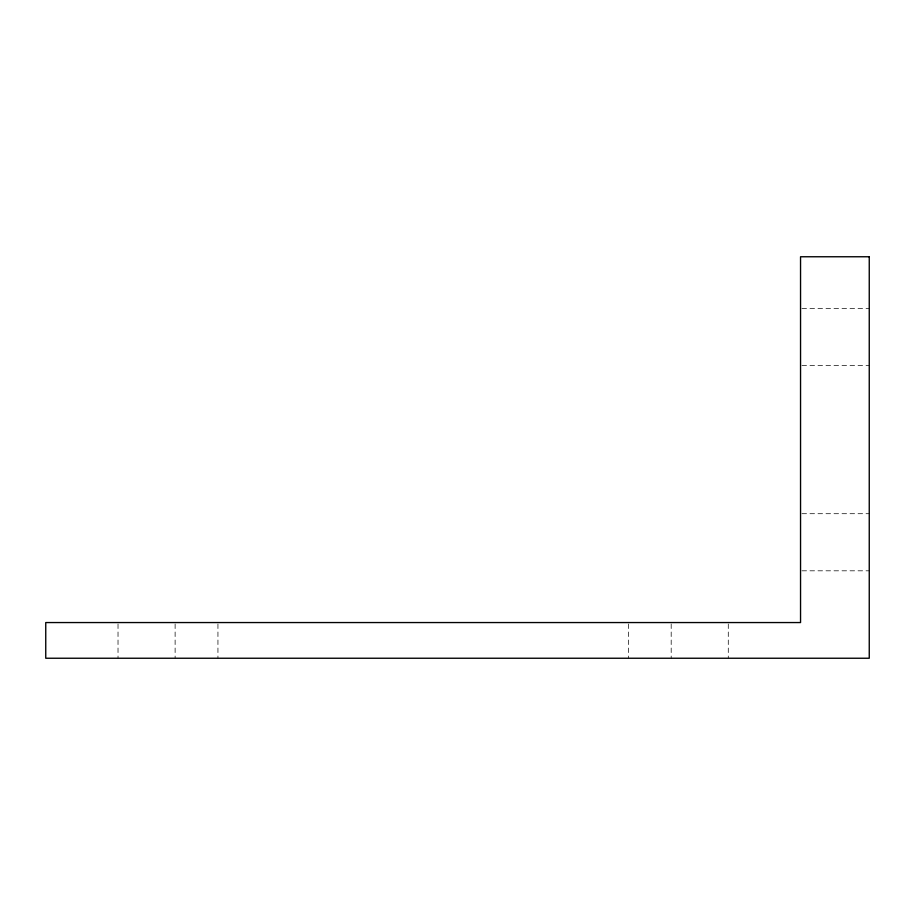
<?xml version="1.0" encoding="UTF-8"?>
<svg xmlns="http://www.w3.org/2000/svg" width="915" height="915" viewBox="0 0 915 915"><rect width="100%" height="100%" fill="white"/><g stroke="black" fill="none" stroke-linecap="round" stroke-linejoin="round"><path stroke-width="0.69" stroke-dasharray="4.58 3.43" d="M801.952 308.504L869.25 308.504M801.952 365.6L869.25 365.6M801.952 513.704L869.25 513.704M801.952 570.811L869.25 570.811M728.283 623.984L728.283 658.24M671.187 623.984L671.187 658.24M628.353 623.984L628.353 658.24M217.942 623.984L217.942 658.24M175.12 623.984L175.12 658.24M118.024 623.984L118.024 658.24"/><path stroke-width="1.37" d="M869.25 256.76L800.545 256.76L800.545 622.555L45.75 622.555L45.75 658.24L869.25 658.24L869.25 256.76"/></g></svg>
